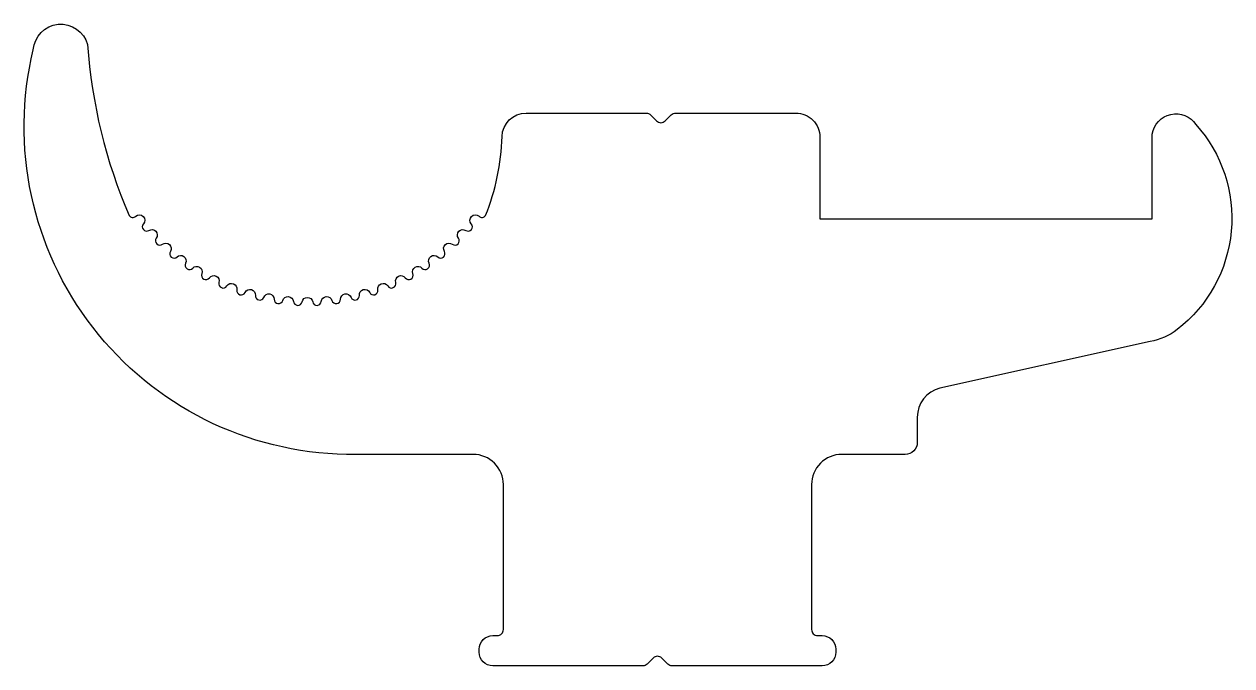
# Model space of a CAD drawing. Extents: x 34.3 to 74.3, y 245.5 to 266.7.
import ezdxf

# ---------------------------------------------------------------- set-up
doc = ezdxf.new("R2010")
doc.units = 0
doc.header["$LTSCALE"] = 15
doc.layers.get('0').update_dxf_attribs({"linetype": 'CONTINUOUS'})

msp = doc.modelspace()

# ---------------------------------------------------------------- linework, layer by layer
at = {"linetype": 'BYBLOCK'}
msp.add_lwpolyline([(55.864, 263.779), (59.841, 263.779, -0.414214), (60.641, 262.979), (60.641, 260.279), (71.641, 260.279), (71.641, 263.083, -0.682895), (73.087, 263.402, -0.435698), (72.468, 256.611, -0.124641), (71.568, 256.219), (64.611, 254.675, 0.340809), (63.866, 253.707), (63.866, 252.879, -0.414214), (63.466, 252.479), (61.366, 252.479, 0.414214), (60.366, 251.479), (60.366, 246.679, 0.414214), (60.566, 246.479), (60.716, 246.479, -0.414214), (61.166, 246.029), (61.166, 245.929, -0.414214), (60.716, 245.479), (55.748, 245.479, -0.198912), (55.607, 245.537), (55.407, 245.737, 0.414214), (55.124, 245.737), (54.924, 245.537, -0.198912), (54.783, 245.479), (49.816, 245.479, -0.414214), (49.366, 245.929), (49.366, 246.029, -0.414214), (49.816, 246.479), (49.966, 246.479, 0.414214), (50.166, 246.679), (50.166, 251.479, 0.414214), (49.166, 252.479), (44.973, 252.479, -0.480126), (34.607, 265.872, -0.845061), (36.406, 266.047, 0.084949), (37.78, 260.388), (37.78, 260.388, 0.454086), (37.996, 260.364, -0.951977), (38.252, 260.112, 0.867983), (38.437, 259.895, -0.828682), (38.677, 259.636, 0.867983), (38.881, 259.436, -0.828682), (39.144, 259.199, 0.867983), (39.365, 259.019, -0.828682), (39.648, 258.808, 0.867983), (39.885, 258.648, -0.828682), (40.186, 258.463, 0.867983), (40.436, 258.326, -0.828682), (40.754, 258.17, 0.867983), (41.015, 258.056, -0.828682), (41.345, 257.929, 0.867983), (41.616, 257.84, -0.828682), (41.957, 257.744, 0.867983), (42.234, 257.679, -0.828682), (42.582, 257.615, 0.867983), (42.865, 257.576, -0.828682), (43.217, 257.544, 0.867983), (43.502, 257.531, -0.360495), (43.678, 257.677, -0.360495), (43.855, 257.531, 0.867983), (44.14, 257.544, -0.828682), (44.492, 257.576, 0.867983), (44.775, 257.615, -0.828682), (45.123, 257.679, 0.867983), (45.4, 257.744, -0.828682), (45.741, 257.84, 0.867983), (46.012, 257.929, -0.828682), (46.342, 258.056, 0.867983), (46.603, 258.17, -0.828682), (46.921, 258.326, 0.867983), (47.171, 258.463, -0.828682), (47.472, 258.648, 0.867983), (47.709, 258.808, -0.828682), (47.992, 259.019, 0.867983), (48.213, 259.199, -0.828682), (48.476, 259.436, 0.867983), (48.68, 259.636, -0.828682), (48.92, 259.895, 0.867983), (49.105, 260.112, -0.951977), (49.361, 260.364, 0.454086), (49.577, 260.388, 0.088876), (50.121, 263.001, -0.406014), (50.921, 263.779), (54.898, 263.779, -0.198912), (55.039, 263.72), (55.239, 263.52, 0.414214), (55.522, 263.52), (55.722, 263.72, -0.198912), (55.864, 263.779), (56.449, 263.779)], format="xyb", dxfattribs=at)

doc.saveas('drawing.dxf')
